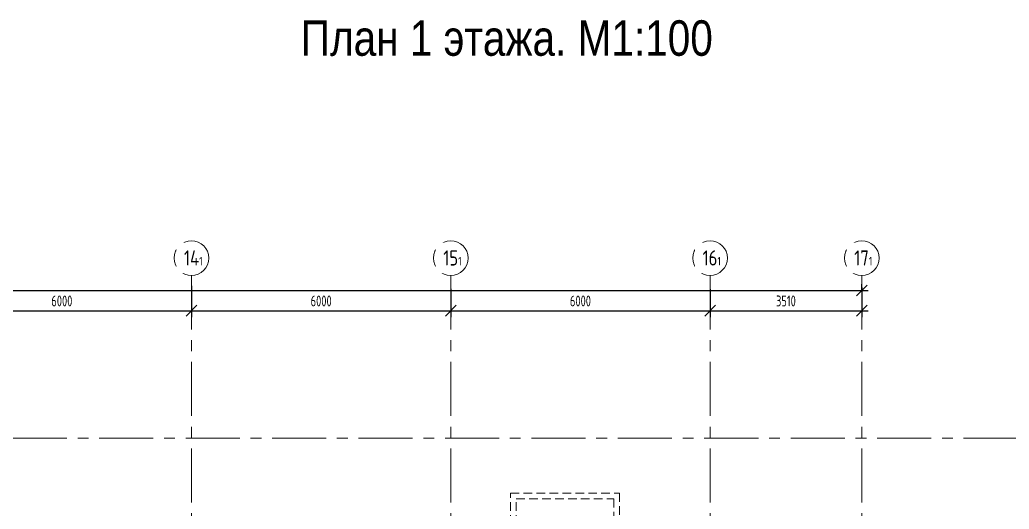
# Model space of a CAD drawing. Header units: millimetres. Extents: x -265044 to 366616, y 0 to 292181.
# Drawn here: x -174208 to -151313, y 128958 to 140271 of the extents above; entities that cross this region are included whole.
import ezdxf
from ezdxf import colors
from ezdxf.entities.mleader import LeaderData, LeaderLine
from ezdxf.math import Vec2, Vec3

# ---------------------------------------------------------------- set-up
doc = ezdxf.new("R2010")
doc.units = ezdxf.units.MM
doc.header["$MEASUREMENT"] = 0
doc.header["$PDMODE"] = 3
doc.header["$PDSIZE"] = -4
doc.linetypes.add('ADSK_Штриховая_ш2 п1', pattern=[3, 2, -1])
doc.linetypes.add('CENTER', pattern=[2, 1.25, -0.25, 0.25, -0.25])
doc.layers.get('0').update_dxf_attribs({"color": 250, "lineweight": 9})
doc.layers.get('Defpoints').update_dxf_attribs({"color": 6})
for name, color, linetype, lineweight in [('АР_Оси', 193, 'Continuous', 9), ('АР_Оси размеры', 164, 'Continuous', 9), ('АР_Отметки', 250, 'Continuous', 15), ('АР_тонкая линия', 250, 'Continuous', 0)]:
    doc.layers.add(name, color=color, linetype=linetype, lineweight=lineweight)
doc.styles.add('Arial', font='ARIALN.TTF')
doc.styles.add('ISOCPEUR', font='isocpeur.ttf', dxfattribs={"width": 0.7})
doc.styles.add('ГОСТ 2.304', font='isocpeur.ttf', dxfattribs={"width": 0.7})
doc.dimstyles.new('СПДС', dxfattribs={"dimscale": 100, "dimtxt": 2.5, "dimasz": 2.5, "dimexe": 1.5, "dimexo": 0, "dimgap": 1, "dimtad": 1, "dimdec": 0, "dimrnd": 1, "dimtxsty": 'ГОСТ 2.304', "dimblk": 'OBLIQUE', "dimcen": 2.5, "dimdle": 1.5, "dimadec": 0, "dimazin": 2, "dimtfac": 0.75, "dimtdec": 0, "dimtmove": 1, "dimatfit": 3, "dimfxl": 1, "dimtolj": 1, "dimarcsym": 1})

# ---------------------------------------------------------------- blocks, each defined once
blk = doc.blocks.new('_Oblique')
at = {"color": 8, "linetype": 'ByBlock', "lineweight": -2}
blk.add_line((-0.5, -0.5), (0.5, 0.5), dxfattribs=at)
blk = doc.blocks.new('*D745')
at = {"layer": 'Defpoints', "color": 0, "lineweight": 13, "ltscale": 100, "transparency": 16777216}
for p in [(-176234, 134082), (-170234, 134119), (-170234, 133547)]:
    blk.add_point(p, dxfattribs=at)
at = {"layer": 'АР_Оси размеры', "color": 8, "lineweight": -2, "ltscale": 100, "transparency": 16777216}
for p, q in [((-176234, 134082), (-176234, 133397)), ((-170234, 134119), (-170234, 133397)), ((-176384, 133547), (-170084, 133547))]:
    blk.add_line(p, q, dxfattribs=at)
at = {"layer": 'АР_Оси размеры', "color": 8, "lineweight": -2, "ltscale": 100, "transparency": 16777216, "xscale": 250, "yscale": 250, "zscale": 250, "rotation": 180}
blk.add_blockref('_Oblique', (-176234, 133547), dxfattribs=at)
at = {"layer": 'АР_Оси размеры', "color": 8, "lineweight": -2, "ltscale": 100, "transparency": 16777216, "xscale": 250, "yscale": 250, "zscale": 250}
blk.add_blockref('_Oblique', (-170234, 133547), dxfattribs=at)
at = {"layer": 'АР_Оси размеры', "color": 8, "ltscale": 100, "transparency": 16777216, "insert": (-173234, 133772), "char_height": 250, "attachment_point": 5, "style": 'ГОСТ 2.304'}
blk.add_mtext('\\A1;6000', dxfattribs=at)
blk = doc.blocks.new('*D746')
at = {"layer": 'Defpoints', "color": 0, "lineweight": 13, "ltscale": 100, "transparency": 16777216}
for p in [(-170234, 134119), (-164234, 134049), (-164234, 133547)]:
    blk.add_point(p, dxfattribs=at)
at = {"layer": 'АР_Оси размеры', "color": 8, "lineweight": -2, "ltscale": 100, "transparency": 16777216}
for p, q in [((-170234, 134119), (-170234, 133397)), ((-164234, 134049), (-164234, 133397)), ((-170384, 133547), (-164084, 133547))]:
    blk.add_line(p, q, dxfattribs=at)
at = {"layer": 'АР_Оси размеры', "color": 8, "lineweight": -2, "ltscale": 100, "transparency": 16777216, "xscale": 250, "yscale": 250, "zscale": 250, "rotation": 180}
blk.add_blockref('_Oblique', (-170234, 133547), dxfattribs=at)
at = {"layer": 'АР_Оси размеры', "color": 8, "lineweight": -2, "ltscale": 100, "transparency": 16777216, "xscale": 250, "yscale": 250, "zscale": 250}
blk.add_blockref('_Oblique', (-164234, 133547), dxfattribs=at)
at = {"layer": 'АР_Оси размеры', "color": 8, "ltscale": 100, "transparency": 16777216, "insert": (-167234, 133772), "char_height": 250, "attachment_point": 5, "style": 'ГОСТ 2.304'}
blk.add_mtext('\\A1;6000', dxfattribs=at)
blk = doc.blocks.new('*D747')
at = {"layer": 'Defpoints', "color": 0, "lineweight": 13, "ltscale": 100, "transparency": 16777216}
for p in [(-164234, 134049), (-158234, 134048), (-158234, 133547)]:
    blk.add_point(p, dxfattribs=at)
at = {"layer": 'АР_Оси размеры', "color": 8, "lineweight": -2, "ltscale": 100, "transparency": 16777216}
for p, q in [((-164234, 134049), (-164234, 133397)), ((-158234, 134048), (-158234, 133397)), ((-164384, 133547), (-158084, 133547))]:
    blk.add_line(p, q, dxfattribs=at)
at = {"layer": 'АР_Оси размеры', "color": 8, "lineweight": -2, "ltscale": 100, "transparency": 16777216, "xscale": 250, "yscale": 250, "zscale": 250, "rotation": 180}
blk.add_blockref('_Oblique', (-164234, 133547), dxfattribs=at)
at = {"layer": 'АР_Оси размеры', "color": 8, "lineweight": -2, "ltscale": 100, "transparency": 16777216, "xscale": 250, "yscale": 250, "zscale": 250}
blk.add_blockref('_Oblique', (-158234, 133547), dxfattribs=at)
at = {"layer": 'АР_Оси размеры', "color": 8, "ltscale": 100, "transparency": 16777216, "insert": (-161234, 133772), "char_height": 250, "attachment_point": 5, "style": 'ГОСТ 2.304'}
blk.add_mtext('\\A1;6000', dxfattribs=at)
blk = doc.blocks.new('*D748')
at = {"layer": 'Defpoints', "color": 0, "lineweight": 13, "ltscale": 100, "transparency": 16777216}
for p in [(-158234, 134048), (-154724, 134085), (-154724, 133547)]:
    blk.add_point(p, dxfattribs=at)
at = {"layer": 'АР_Оси размеры', "color": 8, "lineweight": -2, "ltscale": 100, "transparency": 16777216}
for p, q in [((-158234, 134048), (-158234, 133397)), ((-154724, 134085), (-154724, 133397)), ((-158384, 133547), (-154574, 133547))]:
    blk.add_line(p, q, dxfattribs=at)
at = {"layer": 'АР_Оси размеры', "color": 8, "lineweight": -2, "ltscale": 100, "transparency": 16777216, "xscale": 250, "yscale": 250, "zscale": 250, "rotation": 180}
blk.add_blockref('_Oblique', (-158234, 133547), dxfattribs=at)
at = {"layer": 'АР_Оси размеры', "color": 8, "lineweight": -2, "ltscale": 100, "transparency": 16777216, "xscale": 250, "yscale": 250, "zscale": 250}
blk.add_blockref('_Oblique', (-154724, 133547), dxfattribs=at)
at = {"layer": 'АР_Оси размеры', "color": 8, "ltscale": 100, "transparency": 16777216, "insert": (-156479, 133772), "char_height": 250, "attachment_point": 5, "style": 'ГОСТ 2.304'}
blk.add_mtext('\\A1;3510', dxfattribs=at)
blk = doc.blocks.new('*D437')
at = {"layer": 'Defpoints', "color": 0, "lineweight": 13, "ltscale": 100, "transparency": 16777216}
for p in [(-218234, 134013), (-154724, 134013), (-154724, 134013)]:
    blk.add_point(p, dxfattribs=at)
at = {"layer": 'АР_Оси размеры', "color": 8, "lineweight": -2, "ltscale": 100, "transparency": 16777216}
for p, q in [((-218384, 134013), (-154574, 134013)), ((-218234, 134013), (-218234, 134163)), ((-154724, 134013), (-154724, 134163))]:
    blk.add_line(p, q, dxfattribs=at)
at = {"layer": 'АР_Оси размеры', "color": 8, "lineweight": -2, "ltscale": 100, "transparency": 16777216, "xscale": 250, "yscale": 250, "zscale": 250, "rotation": 180}
blk.add_blockref('_Oblique', (-218234, 134013), dxfattribs=at)
at = {"layer": 'АР_Оси размеры', "color": 8, "lineweight": -2, "ltscale": 100, "transparency": 16777216, "xscale": 250, "yscale": 250, "zscale": 250}
blk.add_blockref('_Oblique', (-154724, 134013), dxfattribs=at)
at = {"layer": 'АР_Оси размеры', "color": 8, "ltscale": 100, "transparency": 16777216, "insert": (-186479, 134238), "char_height": 250, "attachment_point": 5, "style": 'ГОСТ 2.304'}
blk.add_mtext('\\A1;63510', dxfattribs=at)
blk = doc.blocks.new('_DotSmall')
at = {"color": 8, "linetype": 'ByBlock', "const_width": 0.5}
blk.add_lwpolyline([(-0.0625, 0, 1), (0.0625, 0, 1)], format="xyb", close=True, dxfattribs=at)

msp = doc.modelspace()

# ---------------------------------------------------------------- linework, layer by layer
at = {"layer": 'АР_Оси', "color": 8, "linetype": 'CENTER', "ltscale": 1000}
for p, q in [((-170233.9, 134363.2), (-170233.9, 78630.8)), ((-164233.9, 134363.2), (-164233.9, 78252.6)), ((-158233.9, 134363.2), (-158233.9, 78630.8)), ((-154723.9, 134363.2), (-154723.9, 78630.8)), ((-224367.6, 130600.7), (-141189.2, 130600.7))]:
    msp.add_line(p, q, dxfattribs=at)
at = {"layer": 'АР_Оси', "color": 8, "ltscale": 0.5}
for centre in [(-170233.9, 134763.2), (-164233.9, 134763.2), (-158233.9, 134763.2), (-154723.9, 134763.2)]:
    msp.add_circle(centre, 400, dxfattribs=at)
at = {"layer": 'АР_тонкая линия', "color": 8, "linetype": 'ADSK_Штриховая_ш2 п1', "ltscale": 100}
for points in [[(-162851.4, 128020.7), (-162851.4, 129329.1), (-160330.2, 129329.1), (-160330.2, 128020.7)], [(-162721.4, 128020.7), (-162721.4, 129199.1), (-160460.2, 129199.1), (-160460.2, 128020.7)]]:
    msp.add_lwpolyline(points, dxfattribs=at)

# ---------------------------------------------------------------- texts
at = {"color": 8, "style": 'Arial'}
msp.add_text('План 1 этажа. М1:100', height=818.828, dxfattribs=at).set_placement((-167705.5, 139439.9))

# ---------------------------------------------------------------- dimensions: what is measured, and where the dimension line sits
at = {"layer": 'АР_Оси размеры', "color": 8, "ltscale": 100}
for base, p1, p2, picture, middle in [((-170233.9, 133546.7), (-176233.9, 134082.3), (-170233.9, 134119.3), '*D745', (-173233.9, 133771.7)), ((-164233.9, 133546.7), (-170233.9, 134119.3), (-164233.9, 134048.6), '*D746', (-167233.9, 133771.7)), ((-158233.9, 133546.7), (-164233.9, 134048.6), (-158233.9, 134047.8), '*D747', (-161233.9, 133771.7)), ((-154723.9, 133546.7), (-158233.9, 134047.8), (-154723.9, 134084.8), '*D748', (-156478.9, 133771.7))]:
    dim = msp.add_linear_dim(base=base, p1=p1, p2=p2, dimstyle='СПДС', override={"dimclrd": 8, "dimclre": 8, "dimclrt": 8}, dxfattribs=at)
    dim.commit()
    dim.dimension.update_dxf_attribs({"geometry": picture, "text_midpoint": middle})

# ---------------------------------------------------------------- leaders
at = {"layer": 'АР_Отметки', "color": 8}
ml = msp.add_multileader_mtext('Standard', dxfattribs=at)
ml.set_content('%%P0,000', color=8, style='ISOCPEUR')
ml.set_leader_properties(color=8, linetype='Continuous', lineweight=-1)
ml.set_arrow_properties(name='DOTSMALL')
ml.build(insert=Vec2(0, 0))
ml.multileader.update_dxf_attribs({"has_text_frame": 1, "text_left_attachment_type": 4, "text_right_attachment_type": 4, "dogleg_length": 100, "arrow_head_size": 180})
ctx = ml.context
ctx.base_point, ctx.char_height, ctx.arrow_head_size, ctx.landing_gap_size, ctx.plane_origin = Vec3(-188062.1, 132532.9), 250, 180, 50, Vec3(-190605.4, 130585.9)
ctx.left_attachment, ctx.right_attachment = 4, 4
notes = []
notes.append((ctx, [(0, (0, 0, 0), (0, 0), (1, 0), 1, [])]))
ctx.mtext.insert, ctx.mtext.width, ctx.mtext.line_spacing_style, ctx.mtext.flow_direction = Vec3(-188012.1, 132866.3), 852.697, 2, 5
ml = msp.add_multileader_mtext('Standard', dxfattribs=at)
ml.set_content('-1,140', color=8, style='ISOCPEUR')
ml.set_leader_properties(color=8, linetype='Continuous', lineweight=-1)
ml.set_arrow_properties(name='DOTSMALL')
ml.build(insert=Vec2(0, 0))
ml.multileader.update_dxf_attribs({"has_text_frame": 1, "text_left_attachment_type": 4, "text_right_attachment_type": 4, "dogleg_length": 100, "arrow_head_size": 180})
ctx = ml.context
ctx.base_point, ctx.char_height, ctx.arrow_head_size, ctx.landing_gap_size, ctx.plane_origin = Vec3(-177653.9, 130764.6), 250, 180, 50, Vec3(-177735.3, 129497)
ctx.left_attachment, ctx.right_attachment = 4, 4
notes.append((ctx, [(0, (0, 0, 0), (0, 0), (1, 0), 1, [])]))
ctx.mtext.insert, ctx.mtext.width, ctx.mtext.line_spacing_style, ctx.mtext.flow_direction = Vec3(-177603.9, 131097.9), 852.697, 2, 5
ml = msp.add_multileader_mtext('Standard', dxfattribs=at)
ml.set_content('%%P0,000', color=8, style='ISOCPEUR')
ml.set_leader_properties(color=8, linetype='Continuous', lineweight=-1)
ml.set_arrow_properties(name='DOTSMALL')
ml.build(insert=Vec2(0, 0))
ml.multileader.update_dxf_attribs({"has_text_frame": 1, "text_left_attachment_type": 4, "text_right_attachment_type": 4, "dogleg_length": 100, "arrow_head_size": 180})
ctx = ml.context
ctx.base_point, ctx.char_height, ctx.arrow_head_size, ctx.landing_gap_size, ctx.plane_origin = Vec3(-185715.8, 130384.9), 250, 180, 50, Vec3(-189667.4, 128946.4)
ctx.left_attachment, ctx.right_attachment = 4, 4
notes.append((ctx, [(0, (0, 0, 0), (0, 0), (1, 0), 1, [])]))
ctx.mtext.insert, ctx.mtext.width, ctx.mtext.line_spacing_style, ctx.mtext.flow_direction = Vec3(-185665.8, 130718.2), 852.697, 2, 5
ml = msp.add_multileader_mtext('Standard', dxfattribs=at)
ml.set_content('Л.4', color=8, style='ISOCPEUR')
ml.set_leader_properties(color=8, linetype='Continuous', lineweight=-1)
ml.set_arrow_properties(name='DOTSMALL')
ml.build(insert=Vec2(0, 0))
ml.multileader.update_dxf_attribs({"has_text_frame": 1, "text_left_attachment_type": 4, "text_right_attachment_type": 4, "dogleg_length": 100, "arrow_head_size": 180})
ctx = ml.context
ctx.base_point, ctx.char_height, ctx.arrow_head_size, ctx.landing_gap_size, ctx.plane_origin = Vec3(-184816.3, 129601.6), 250, 180, 50, Vec3(-159580.4, 117978.5)
ctx.left_attachment, ctx.right_attachment = 4, 4
notes.append((ctx, [(0, (0, 0, 0), (0, 0), (1, 0), 1, [])]))
ctx.mtext.insert, ctx.mtext.width, ctx.mtext.line_spacing_style, ctx.mtext.flow_direction = Vec3(-184766.3, 129934.9), 852.697, 2, 5
ml = msp.add_multileader_mtext('Standard', dxfattribs=at)
ml.set_content('-1,140', color=8, style='ISOCPEUR')
ml.set_leader_properties(color=8, linetype='Continuous', lineweight=-1)
ml.set_arrow_properties(name='DOTSMALL')
ml.build(insert=Vec2(0, 0))
ml.multileader.update_dxf_attribs({"has_text_frame": 1, "text_left_attachment_type": 4, "text_right_attachment_type": 4, "dogleg_length": 100, "arrow_head_size": 180})
ctx = ml.context
ctx.base_point, ctx.char_height, ctx.arrow_head_size, ctx.landing_gap_size, ctx.plane_origin = Vec3(-180313.7, 128673.3, 0), 250, 180, 50, Vec3(-180395.1, 128959.5, 0)
ctx.left_attachment, ctx.right_attachment = 4, 4
notes.append((ctx, [(0, (0, 0, 0), (0, 0), (1, 0), 1, [])]))
ctx.mtext.insert, ctx.mtext.width, ctx.mtext.line_spacing_style, ctx.mtext.flow_direction = Vec3(-180263.7, 129006.7, 0), 852.697, 2, 5
for ctx, leaders in notes:
    for number, flags, end, landing, length, lines in leaders:
        leader = LeaderData()
        leader.index, (leader.has_last_leader_line, leader.has_dogleg_vector, leader.attachment_direction) = number, flags
        leader.last_leader_point, leader.dogleg_vector, leader.dogleg_length = Vec3(end), Vec3(landing), length
        for number, points, colour, breaks in lines:
            line = LeaderLine()
            line.index, line.vertices, line.color, line.breaks = number, Vec3.list(points), colors.encode_raw_color(colour), breaks
            leader.lines.append(line)
        ctx.leaders.append(leader)

# ---------------------------------------------------------------- next in the draw order: texts
at = {"layer": 'АР_Оси', "color": 8, "ltscale": 0.5, "insert": (-170408, 134940.9), "char_height": 350, "width": 123.867, "attachment_point": 1, "line_spacing_factor": 1.149209, "style": 'ГОСТ 2.304', "bg_fill": 2}
msp.add_mtext('{\\W0.8;14\\H0.57143x;1}', dxfattribs=at)
at = {"layer": 'АР_Оси', "color": 8, "char_height": 350, "width": 123.867, "attachment_point": 1, "line_spacing_factor": 1.149209, "style": 'ГОСТ 2.304', "bg_fill": 2}
for s, insert in [('{\\W0.8;15\\H0.57143x;1}', (-164408, 134940.9)), ('{\\W0.8;16\\H0.57143x;1}', (-158408, 134940.9)), ('{\\W0.8;17\\H0.57143x;1}', (-154898, 134940.9))]:
    msp.add_mtext(s, dxfattribs=dict(at, insert=insert))

# ---------------------------------------------------------------- next in the draw order: dimensions: what is measured, and where the dimension line sits
at = {"layer": 'АР_Оси размеры', "color": 8, "ltscale": 100}
dim = msp.add_linear_dim(base=(-154723.9, 134013.2), p1=(-218233.9, 134013.2), p2=(-154723.9, 134013.2), dimstyle='СПДС', override={"dimclrd": 8, "dimclre": 8, "dimclrt": 8}, dxfattribs=at)
dim.commit()
dim.dimension.update_dxf_attribs({"geometry": '*D437', "text_midpoint": (-186478.9, 134238.2)})

doc.saveas('drawing.dxf')
